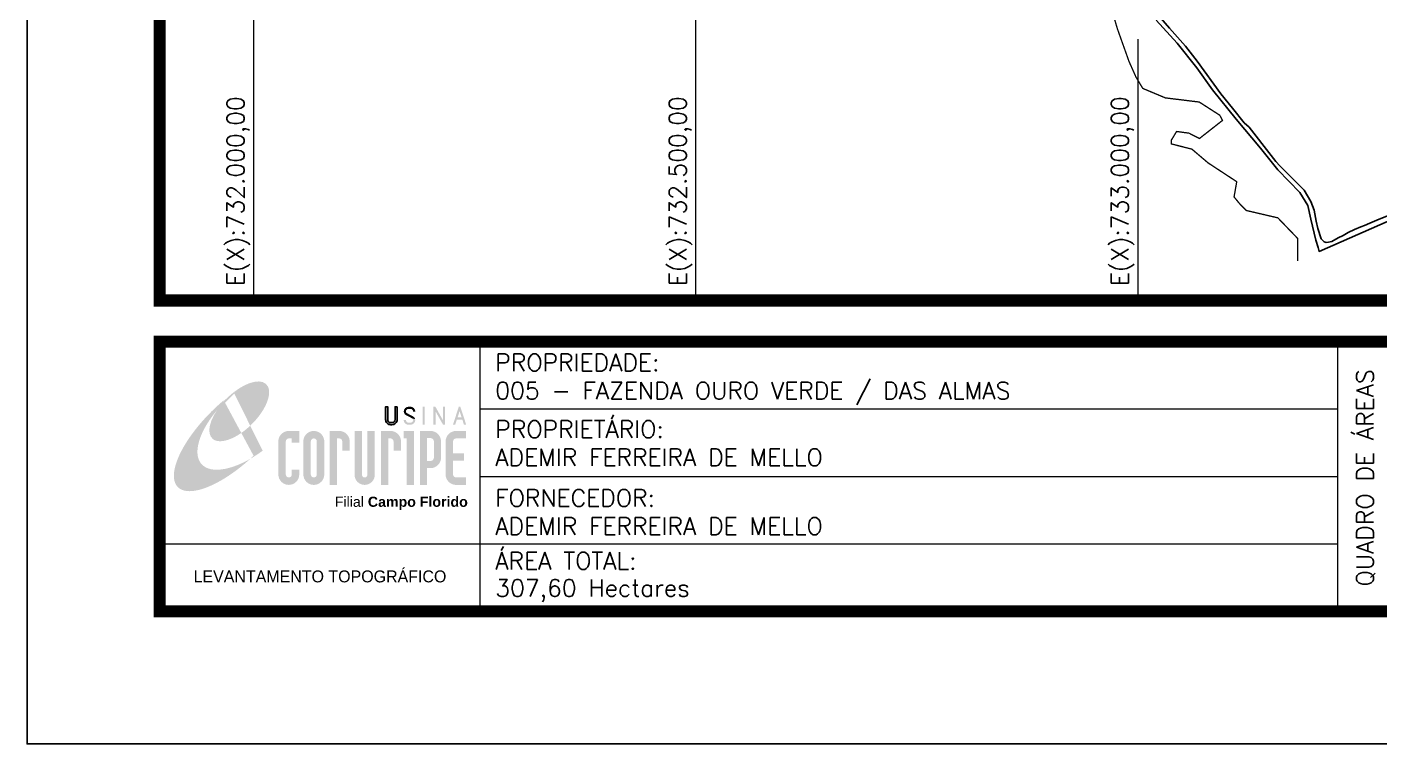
# Model space of a CAD drawing. Extents: x 731744 to 734894, y 7816585 to 7821040.
# Drawn here: x 731744 to 733274, y 7816585 to 7817396 of the extents above; entities that cross this region are included whole.
import ezdxf
from ezdxf.enums import TextEntityAlignment as Align

# ---------------------------------------------------------------- set-up
doc = ezdxf.new("R2010")
doc.units = 0
doc.header["$MEASUREMENT"] = 0
doc.linetypes.add('CONTINUO', pattern=[0])
doc.linetypes.add('LIN0', pattern=[0])
for name, color, linetype in [('0114000005', 1, 'CONTINUOUS'), ('0114000005013', 5, 'CONTINUOUS'), ('CORREGO', 174, 'CONTINUO'), ('MARGEM', 5, 'CONTINUOUS')]:
    doc.layers.add(name, color=color, linetype=linetype)
doc.layers.add('MALHA', color=8, linetype='CONTINUOUS', lineweight=9)
doc.styles.add('ARIAL', font='arial.ttf')
doc.styles.add('SIMPLEX', font='simplex', dxfattribs={"height": 0.2})

# ---------------------------------------------------------------- blocks, each defined once
blk = doc.blocks.new('A$C78F83FB3')
at = {"layer": 'MARGEM'}
h = blk.add_hatch(color=20, dxfattribs=at)
edge = h.paths.add_edge_path()
edge.add_ellipse((19.49, 23.77), major_axis=(-6.68, -6.67), ratio=0.469426, start_angle=292.7328, end_angle=601.2579)
edge.add_ellipse((22.83, 22.05), major_axis=(12.64, 11.29), ratio=0.457614, start_angle=79.9069, end_angle=107.9139)
edge = h.paths.add_edge_path()
edge.add_ellipse((18.28, 18.7), major_axis=(13.95, 13.59), ratio=0.386848, start_angle=63.9612, end_angle=264.5993)
edge.add_ellipse((22.83, 22.05), major_axis=(12.64, 11.29), ratio=0.457614, start_angle=107.9139, end_angle=245.1182, ccw=False)
edge.add_ellipse((19.49, 23.77), major_axis=(-6.68, -6.67), ratio=0.469426, start_angle=241.2579, end_angle=292.7328, ccw=False)
for color, points in [(20, [(15.46, 26.12), (14.17, 24.81), (14.06, 24.24), (14.39, 23.97), (14.67, 24.54), (19.47, 29.32), (18.48, 28.66), (17.31, 27.78)]), (7, [(58.42, 24.9), (57.9, 24.9), (57.9, 21.73, -0.414214), (57.15, 20.98), (56.84, 20.98, -0.414214), (56.09, 21.73), (56.09, 24.9), (55.57, 24.9), (55.57, 21.73, 0.414214), (56.84, 20.46), (57.15, 20.46, 0.414214), (58.42, 21.73)]), (7, [(61.7, 24.9), (61.23, 24.9, 0.396318), (60.04, 23.78), (60.04, 23.72, 0.151912), (60.39, 22.97), (60.46, 22.92), (62.18, 22), (62.85, 21.83, 0.12407), (62.51, 22.42), (60.75, 23.36, -0.13192), (60.56, 23.77, -0.385578), (61.23, 24.37), (61.7, 24.37, -0.414214), (62.37, 23.7), (62.89, 23.7, 0.414214)]), (7, [(62.37, 23.7), (62.89, 23.7, 0.414214), (61.7, 24.9), (61.23, 24.9, 0.396318), (60.04, 23.78), (60.04, 23.72, 0.151912), (60.39, 22.97), (60.46, 22.92), (62.18, 22), (62.18, 22, -0.131921), (62.37, 21.59, -0.385578), (61.7, 20.98), (61.23, 20.98, -0.414214), (60.56, 21.65), (60.04, 21.65, 0.414214), (61.23, 20.46), (61.7, 20.46, 0.402546), (62.89, 21.61, 0.165292), (62.51, 22.42), (60.75, 23.36, -0.13192), (60.56, 23.77, -0.385578), (61.23, 24.37), (61.7, 24.37, -0.414214)]), (7, [(30.97, 12.46), (29.13, 12.46), (29.13, 8.21, 1), (34.29, 8.21), (34.29, 9.41), (32.45, 9.41), (32.45, 8.21, -1), (30.97, 8.21)])]:
    blk.add_hatch(color=color, dxfattribs=at).paths.add_polyline_path(points)
h = blk.add_hatch(color=7, dxfattribs=at)
h.paths.add_polyline_path([(65.24, 24.9), (64.72, 24.9), (64.72, 20.46), (65.24, 20.46)])
h.paths.add_polyline_path([(67.38, 20.46), (67.9, 20.46), (67.9, 23.74), (69.74, 20.46), (70.23, 20.46), (70.23, 24.9), (69.71, 24.9), (69.71, 21.58), (67.85, 24.9), (67.38, 24.9)])
h.paths.add_polyline_path([(72.17, 20.46), (72.72, 20.46), (73.14, 21.73), (74.49, 21.73), (74.9, 20.46), (75.45, 20.46), (74, 24.9), (73.62, 24.9)])
h.paths.add_polyline_path([(73.81, 23.8), (74.32, 22.25), (73.31, 22.25)], flags=16)
h = blk.add_hatch(color=7, dxfattribs=at)
h.paths.add_polyline_path([(31.71, 18.93, 0.414214), (29.13, 16.35), (29.13, 12.46), (30.97, 12.46), (30.97, 16.35, -0.414214), (31.71, 17.09), (32.45, 17.09), (32.45, 16.02), (34.29, 16.02), (34.29, 18.93)])
h.paths.add_polyline_path([(44.15, 17.09, -0.414214), (44.89, 16.35), (44.89, 14.1), (46.72, 14.1), (46.72, 16.17, 0.433937), (44.15, 18.93), (41.77, 18.93), (41.77, 12.46), (43.61, 12.46), (43.61, 17.09)])
h.paths.add_polyline_path([(43.61, 12.46), (41.77, 12.46), (41.77, 5.62), (43.61, 5.62)])
h.paths.add_polyline_path([(47.92, 12.46), (49.75, 12.46), (49.75, 18.93), (47.92, 18.93)])
h.paths.add_polyline_path([(52.91, 18.93), (51.08, 18.93), (51.08, 12.46), (52.91, 12.46)])
h.paths.add_polyline_path([(51.08, 8.12, -1), (49.75, 8.12), (49.75, 12.46), (47.92, 12.46), (47.92, 8.12, 1), (52.91, 8.12), (52.91, 12.46), (51.08, 12.46)])
h.paths.add_polyline_path([(54.41, 12.46), (56.25, 12.46), (56.25, 17.09), (56.79, 17.09, -0.414214), (57.53, 16.35), (57.53, 14.1), (59.36, 14.1), (59.36, 16.17, 0.433937), (56.79, 18.93), (54.41, 18.93)])
h.paths.add_polyline_path([(56.25, 12.46), (54.41, 12.46), (54.41, 5.62), (56.25, 5.62)])
h.paths.add_polyline_path([(60.73, 12.46), (62.58, 12.46), (62.58, 18.93), (60.02, 18.93), (60.02, 17.08), (60.73, 17.08)])
h.paths.add_polyline_path([(62.58, 12.46), (60.73, 12.46), (60.73, 5.62), (62.58, 5.62)])
h.paths.add_polyline_path([(64.06, 12.46), (65.82, 12.46), (65.82, 17.17), (66.66, 17.17, -0.450417), (67.48, 16.25), (67.48, 12.46), (69.24, 12.46, 0.002307), (69.24, 12.48, 0.005282), (69.23, 12.54, -0.000938), (69.23, 12.53), (69.23, 16.17, 0.433937), (66.66, 18.93), (64.06, 18.93)])
h.paths.add_polyline_path([(64.06, 5.62), (65.82, 5.62), (65.82, 9.77), (66.66, 9.77, 0.426056), (69.24, 12.46), (67.48, 12.46), (67.48, 12.45, -0.450417), (66.66, 11.53), (65.82, 11.53), (65.82, 12.46), (64.06, 12.46)])
h.paths.add_polyline_path([(70.37, 12.46), (74.87, 12.46), (74.87, 13.44), (72.21, 13.44), (72.21, 16.35, -0.414214), (72.95, 17.09), (75.38, 17.09), (75.38, 18.93), (72.95, 18.93, 0.414214), (70.37, 16.35)])
h.paths.add_polyline_path([(72.21, 11.62), (74.87, 11.62), (74.87, 12.46), (70.37, 12.46), (70.37, 8.21, 0.414214), (72.95, 5.62), (75.38, 5.62), (75.38, 7.47), (72.95, 7.47, -0.414214), (72.21, 8.21)])
h = blk.add_hatch(color=7, dxfattribs=at)
h.paths.add_polyline_path([(35.29, 16.35), (35.29, 8.21, 1), (40.46, 8.21, 0.016978), (40.45, 8.38), (40.45, 16.17, 0.433937), (37.88, 18.93), (37.87, 18.93, 0.41391)])
h.paths.add_polyline_path([(38.62, 16.35), (38.62, 8.21, -1), (37.13, 8.21), (37.13, 16.35, -1)], flags=16)
at = {"layer": 'MARGEM', "color": 7}
blk.add_lwpolyline([(58.42, 24.9), (57.9, 24.9), (57.9, 21.73, -0.414214), (57.15, 20.98), (56.84, 20.98, -0.414214), (56.09, 21.73), (56.09, 24.9), (55.57, 24.9), (55.57, 21.73, 0.414214), (56.84, 20.46), (57.15, 20.46, 0.414214), (58.42, 21.73), (58.42, 24.9)], format="xyb", close=True, dxfattribs=at)
at = {"layer": 'MARGEM', "color": 252, "insert": (43.05, 2.72), "char_height": 2.5, "width": 33.0271, "attachment_point": 1, "style": 'ARIAL'}
blk.add_mtext('Filial {\\fArial|b1|i0|c0|p34;Campo Florido}', dxfattribs=at)

msp = doc.modelspace()

# ---------------------------------------------------------------- linework, layer by layer
at = {"layer": '0114000005', "linetype": 'Continuous'}
msp.add_lwpolyline([(733984, 7817484.9), (733205.1, 7817142.3), (733204.2, 7817146.9), (733201.4, 7817154.9), (733195.8, 7817178.7), (733192.5, 7817194.2), (733183.5, 7817208.8), (733158.5, 7817234.5), (733138.7, 7817259.1), (733111.3, 7817291.8), (733084.6, 7817325), (733066.7, 7817349.9), (733044.6, 7817377.9), (733020.9, 7817403.9)], dxfattribs=at)
at = {"layer": '0114000005013', "linetype": 'Continuous', "flags": 128}
msp.add_lwpolyline([(732999.2, 7817438), (733035.8, 7817395), (733054.2, 7817374.6), (733067.4, 7817357.7), (733094.1, 7817320.6), (733107.3, 7817304.4), (733120.6, 7817287.7), (733126, 7817282.7), (733151, 7817250.9), (733156.4, 7817243.9), (733160.7, 7817239), (733168.7, 7817231.4), (733177.6, 7817222.1), (733188.4, 7817211.7), (733195.9, 7817198.9), (733199.5, 7817189), (733201.8, 7817176.5), (733203.6, 7817168.3), (733207.6, 7817156.7), (733210.7, 7817153.1), (733213.1, 7817152.5), (733215.6, 7817152.7), (733219.5, 7817153.5), (733226.7, 7817157.8), (733232.2, 7817160.5), (733238.1, 7817163.7), (733245.1, 7817167), (733252.4, 7817170), (733256.5, 7817171.5), (733262.4, 7817174.2), (733270.5, 7817177.7), (733282.4, 7817182.5)], dxfattribs=at)
at = {"layer": 'CORREGO', "color": 174, "linetype": 'CONTINUO', "const_width": 1.5}
msp.add_lwpolyline([(733180.9, 7817131.6), (733180.8, 7817157.1), (733158.5, 7817180.3), (733122.9, 7817188.6), (733115, 7817196.6), (733109, 7817204), (733112, 7817221.2), (733079.7, 7817242.4), (733061.3, 7817258), (733038.2, 7817263.9), (733038, 7817268.1), (733044, 7817278), (733058, 7817276.1), (733069.9, 7817270.1), (733095.9, 7817290.5), (733092.8, 7817296.4), (733069.6, 7817311.3), (733031.3, 7817316), (733005.8, 7817326.7), (732998, 7817339.7), (732990.2, 7817357.2), (732977.1, 7817394), (732971.5, 7817412.9)], dxfattribs=at)
at = {"layer": 'MALHA', "color": 8}
for points in [[(732000, 7820890.2), (732000, 7817086.8)], [(732500, 7820135.5), (732500, 7817086.8)], [(733000, 7817382.3), (733000, 7817086.8)]]:
    msp.add_lwpolyline(points, dxfattribs=at)
at = {"layer": 'MARGEM', "color": 174, "linetype": 'LIN0'}
msp.add_line((731744.1, 7816585.2), (731744.1, 7821040.2), dxfattribs=at)
at = {"layer": 'MARGEM', "color": 174, "linetype": 'LIN0', "flags": 128}
msp.add_lwpolyline([(734894.1, 7816585.2), (734894.1, 7821040.2), (731744.1, 7821040.2), (731744.1, 7816585.2)], close=True, dxfattribs=at)
at = {"layer": 'MARGEM', "color": 174, "linetype": 'LIN0', "const_width": 13.6, "flags": 128}
for points in [[(734744.1, 7817086.8), (734744.1, 7820890.2), (731894.1, 7820890.2), (731894.1, 7817086.8)], [(731894.1, 7817040.1), (734744.1, 7817040.1), (734744.1, 7816735.2), (731894.1, 7816735.2)]]:
    msp.add_lwpolyline(points, close=True, dxfattribs=at)
at = {"layer": 'MARGEM', "color": 174, "linetype": 'LIN0', "flags": 128}
for points, const_width in [([(732256.4, 7817040.1), (732256.4, 7816735.2)], 1.51), ([(732256.4, 7817040.1), (732256.4, 7816737.9)], 1.5), ([(733226.2, 7817040.1), (733226.2, 7816738.9)], 1.51), ([(732256.4, 7816963.9), (733226.2, 7816963.9)], 1.51), ([(732256.4, 7816887.7), (733226.2, 7816887.7)], 1.51), ([(731894.1, 7816811.4), (733226.2, 7816811.4)], 1.51)]:
    msp.add_lwpolyline(points, dxfattribs=dict(at, const_width=const_width))

# ---------------------------------------------------------------- block references
at = {"layer": 'MARGEM', "linetype": 'ByBlock', "xscale": 4.587008144540712, "yscale": 4.587008144540712, "zscale": 4.587008144540712}
msp.add_blockref('A$C78F83FB3', (731894.6, 7816852.4), dxfattribs=at)

# ---------------------------------------------------------------- texts
at = {"layer": 'MALHA', "style": 'SIMPLEX'}
for s, p in [('E(X):732.000,00', (731995.5, 7817103)), ('E(X):732.500,00', (732495.5, 7817103)), ('E(X):733.000,00', (732995.5, 7817103))]:
    msp.add_text(s, height=19.5, rotation=90, dxfattribs=at).set_placement(p, align=Align.BOTTOM_LEFT)
at = {"layer": 'MARGEM', "color": 7, "linetype": 'Continuous', "lineweight": 9, "style": 'SIMPLEX'}
for s, p in [('PROPRIEDADE:', (732273.6, 7817026.4)), ('PROPRIETÁRIO:', (732273.6, 7816950.9)), ('FORNECEDOR:', (732273.6, 7816873.1)), ('ÁREA TOTAL:', (732273.6, 7816802.1))]:
    msp.add_text(s, height=19.5, dxfattribs=at).set_placement(p, align=Align.TOP_LEFT)
at = {"layer": 'MARGEM', "color": 7, "linetype": 'Continuous', "style": 'SIMPLEX'}
msp.add_text('QUADRO DE ÁREAS', height=19.5, rotation=90, dxfattribs=at).set_placement((733257.1, 7816886.2), align=Align.MIDDLE_CENTER)
for s, p in [('005 - FAZENDA OURO VERDE / DAS ALMAS', (732273.6, 7816994.6)), ('ADEMIR FERREIRA DE MELLO', (732273.6, 7816919.1)), ('ADEMIR FERREIRA DE MELLO', (732273.6, 7816841.3)), ('307,60 Hectares', (732273.6, 7816771.3))]:
    msp.add_text(s, height=19.5, dxfattribs=at).set_placement(p, align=Align.TOP_LEFT)
at = {"layer": 'MARGEM', "color": 7, "linetype": 'ByBlock'}
msp.add_text('LEVANTAMENTO TOPOGRÁFICO', height=13.5, dxfattribs=at).set_placement((732075.3, 7816774.7), align=Align.MIDDLE_CENTER)

doc.saveas('drawing.dxf')
